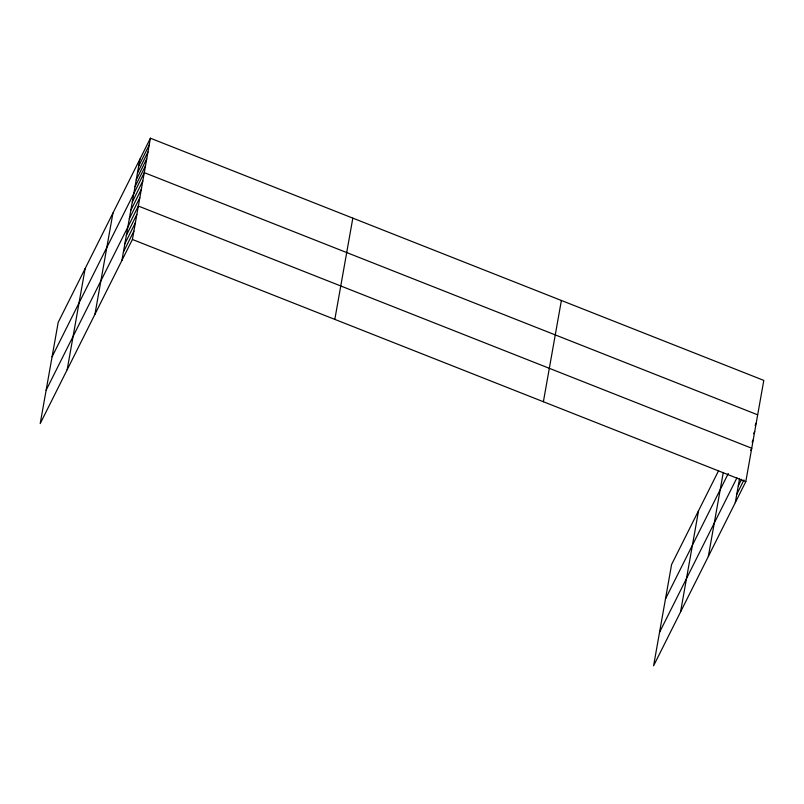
<?xml version="1.0" encoding="UTF-8"?>
<svg xmlns="http://www.w3.org/2000/svg" width="804" height="804" viewBox="0 0 804 804"><rect width="100%" height="100%" fill="white"/><g stroke="black" fill="none" stroke-linecap="round" stroke-linejoin="round"><path stroke-width="1.21" d="M67.164 369.76L85.164 268.496M94.942 314.284L112.942 213.02M121.906 260.436L139.906 159.182M150.408 138.218L58.2 322.344L40.2 423.607L132.409 239.471L150.408 138.218L763.8 380.392L745.8 481.656L653.592 665.782L671.591 564.529L718.555 470.742M334.826 319.389L352.825 218.135M543.383 401.739L561.383 300.475M680.556 611.944L698.555 510.681M708.334 556.468L723.278 472.42M735.298 502.621L739.539 478.752M138.68 166.066L149.182 145.102M137.464 172.95L147.956 151.986M136.238 179.835L146.73 158.87M135.012 186.719L145.514 165.755M52.079 356.775L144.288 172.639L757.68 414.824M132.308 201.965L142.8 180.99M130.821 210.316L141.313 189.352M129.333 218.668L139.836 197.704M46.14 390.191L138.348 206.055L751.74 448.24L750.634 450.451M126.359 235.371L136.861 214.407M124.881 243.733L135.373 222.768M123.394 252.084L133.886 231.12M665.471 598.96L728.303 473.486M755.087 425.386L756.192 423.175M753.599 433.738L754.705 431.537M752.122 442.089L753.227 439.888M659.531 632.366L736.926 477.817M738.273 485.907L741.589 479.295M736.786 494.269L743.971 479.918M132.409 239.471L745.8 481.656"/></g></svg>
